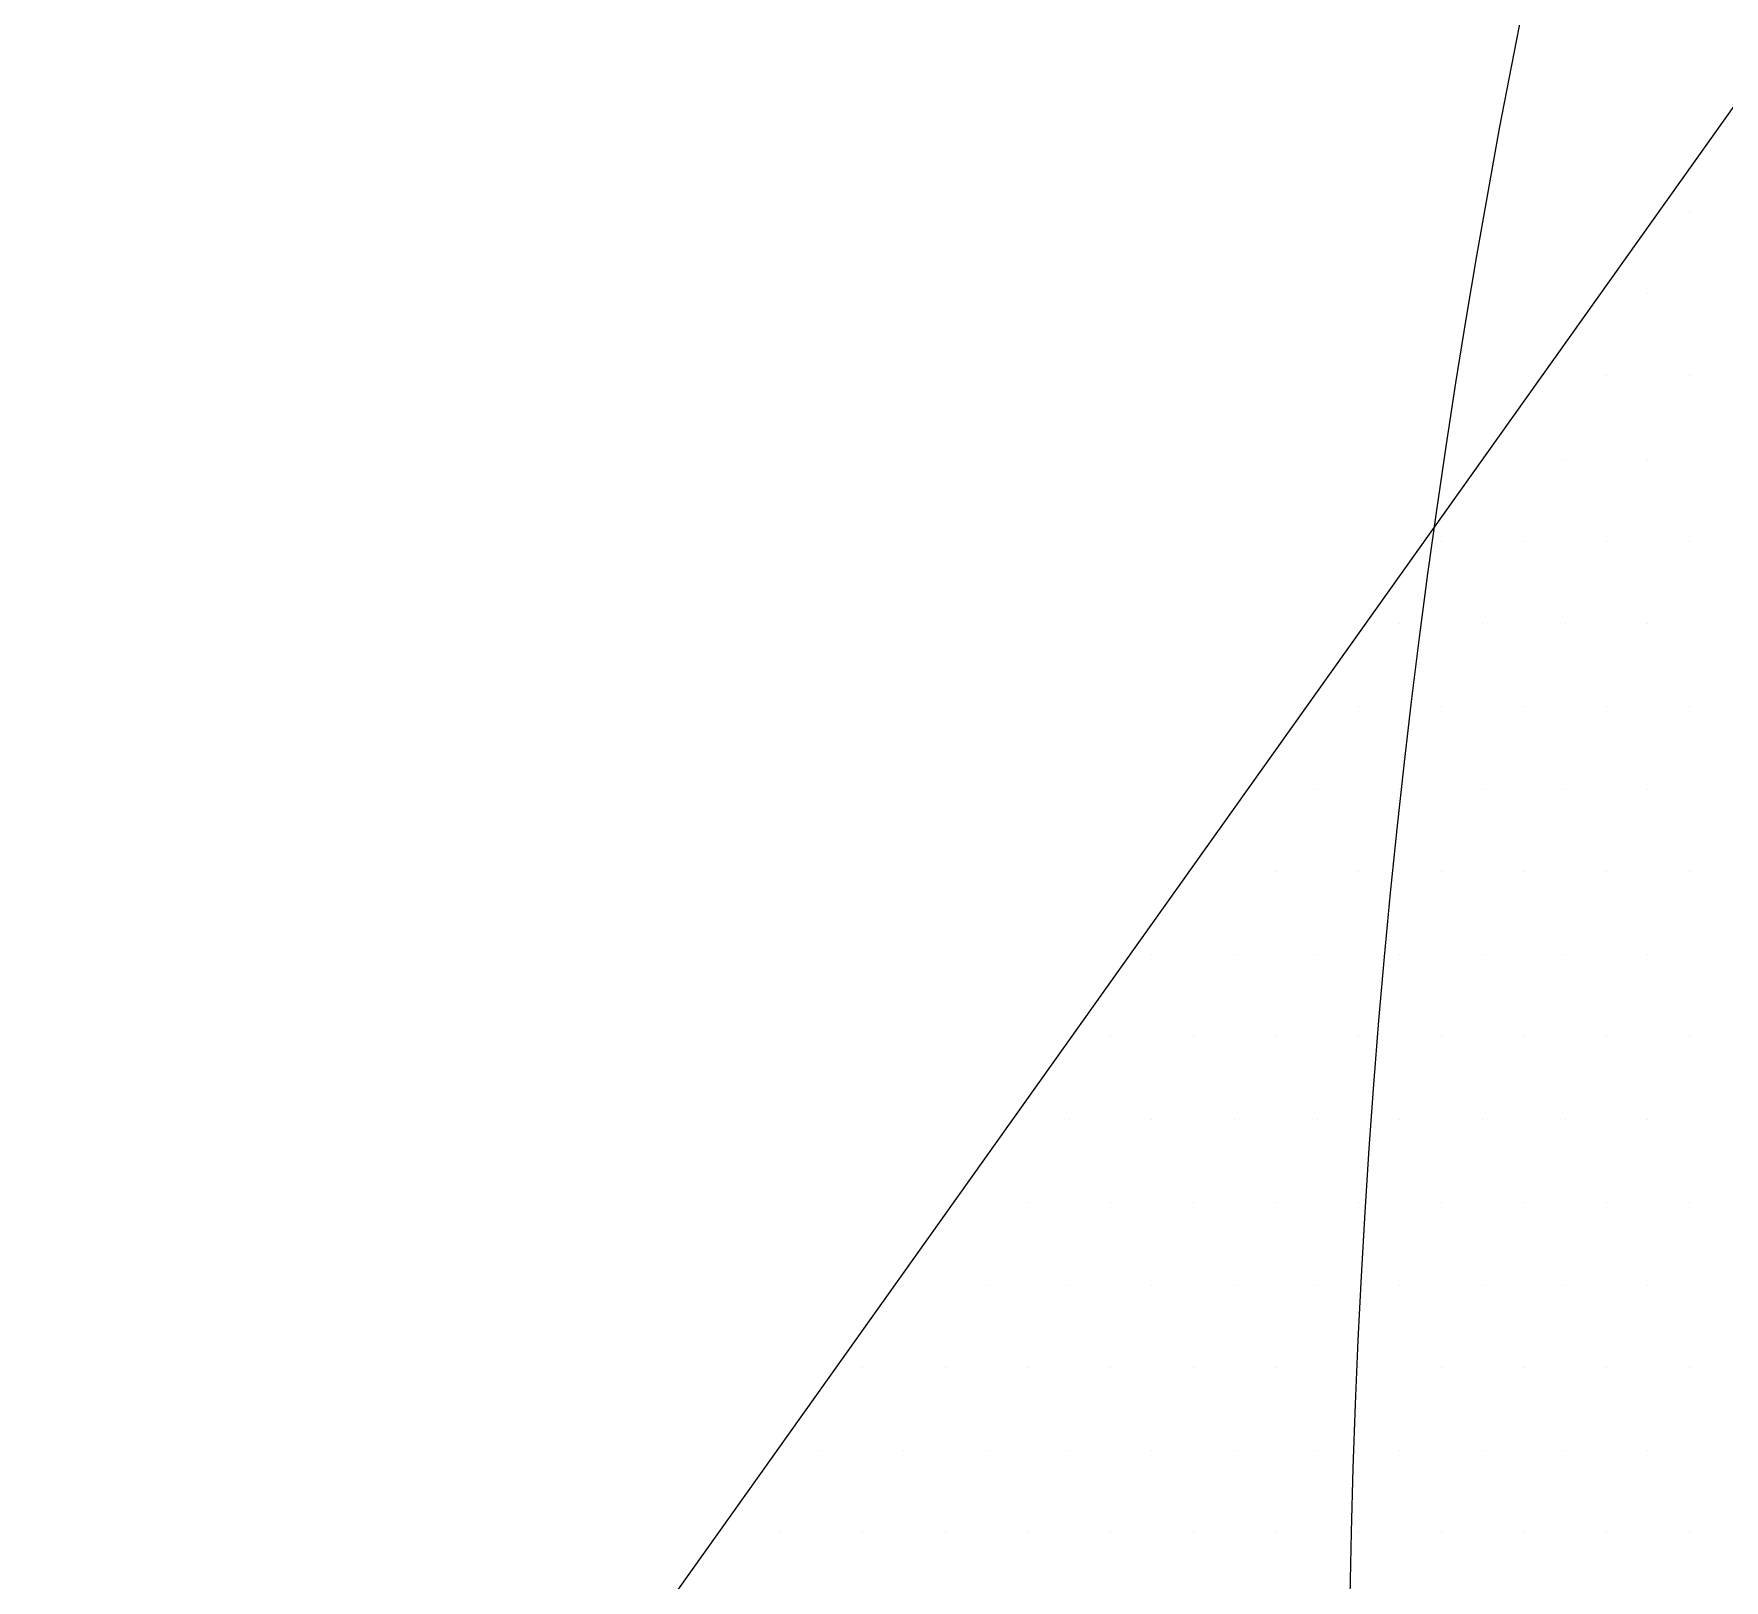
# Paper-space layout 'TOP_A1_00200_01-01-2017_MODELE' of a CAD drawing. Header units: millimetres. Extents: x -52 to 293, y -3 to 294.
# Drawn here: x -30.151 to -28.275, y 56.159 to 57.876 of the extents above; entities that cross this region are included whole.
import ezdxf

# ---------------------------------------------------------------- set-up
doc = ezdxf.new("R2010")
doc.units = ezdxf.units.MM
doc.header["$LTSCALE"] = 2
doc.linetypes.add('CACHEX2', pattern=[0.75, 0.5, -0.25])
for name, color, linetype in [('CALQUE_7', 4, 'Continuous'), ('CARTOUCHE', 7, 'Continuous'), ('rosace', 7, 'Continuous')]:
    doc.layers.add(name, color=color, linetype=linetype)

# ---------------------------------------------------------------- blocks, each defined once
blk = doc.blocks.new('A$C715108E3')
at = {"layer": 'CALQUE_7', "color": 131}
for p, q in [((-19.5288, -12.23), (-19.5288, -12.23)), ((-19.594, -12.3224), (-19.594, -12.3224)), ((-19.5605, -12.3224), (-19.5605, -12.3224)), ((-19.6593, -12.4139), (-19.6593, -12.4139)), ((-19.6068, -12.4139), (-19.6068, -12.4139)), ((-19.7245, -12.5053), (-19.7245, -12.5053)), ((-19.6525, -12.5053), (-19.6525, -12.5053)), ((-19.5605, -12.5053), (-19.5605, -12.5053)), ((-19.7897, -12.5977), (-19.7897, -12.5977)), ((-19.6979, -12.5977), (-19.6979, -12.5977)), ((-19.6068, -12.5977), (-19.6068, -12.5977)), ((-19.8551, -12.6892), (-19.8551, -12.6892)), ((-19.8354, -12.6892), (-19.8354, -12.6892)), ((-19.7444, -12.6892), (-19.7444, -12.6892)), ((-19.6525, -12.6892), (-19.6525, -12.6892)), ((-19.5605, -12.6892), (-19.5605, -12.6892)), ((-19.9205, -12.7805), (-19.9205, -12.7805)), ((-19.8817, -12.7805), (-19.8817, -12.7805)), ((-19.7897, -12.7805), (-19.7897, -12.7805)), ((-19.6979, -12.7805), (-19.6979, -12.7805)), ((-19.6068, -12.7805), (-19.6068, -12.7805)), ((-19.9856, -12.8729), (-19.9856, -12.8729)), ((-19.9275, -12.8729), (-19.9275, -12.8729)), ((-19.8354, -12.8729), (-19.8354, -12.8729)), ((-19.7444, -12.8729), (-19.7444, -12.8729)), ((-19.6525, -12.8729), (-19.6525, -12.8729)), ((-19.5605, -12.8729), (-19.5605, -12.8729)), ((-20.051, -12.9641), (-20.051, -12.9641)), ((-19.9737, -12.9641), (-19.9737, -12.9641)), ((-19.8817, -12.9641), (-19.8817, -12.9641)), ((-19.7897, -12.9641), (-19.7897, -12.9641)), ((-19.6979, -12.9641), (-19.6979, -12.9641)), ((-19.6068, -12.9641), (-19.6068, -12.9641)), ((-20.1166, -13.0556), (-20.1166, -13.0556)), ((-20.1113, -13.0556), (-20.1113, -13.0556)), ((-20.0195, -13.0556), (-20.0195, -13.0556)), ((-19.9275, -13.0556), (-19.9275, -13.0556)), ((-19.8354, -13.0556), (-19.8354, -13.0556)), ((-19.7444, -13.0556), (-19.7444, -13.0556)), ((-19.6525, -13.0556), (-19.6525, -13.0556)), ((-19.5605, -13.0556), (-19.5605, -13.0556)), ((-20.1818, -13.148), (-20.1818, -13.148)), ((-20.157, -13.148), (-20.157, -13.148)), ((-20.065, -13.148), (-20.065, -13.148)), ((-19.9737, -13.148), (-19.9737, -13.148)), ((-19.8817, -13.148), (-19.8817, -13.148)), ((-19.7897, -13.148), (-19.7897, -13.148)), ((-19.6979, -13.148), (-19.6979, -13.148)), ((-19.6068, -13.148), (-19.6068, -13.148)), ((-20.2472, -13.2392), (-20.2472, -13.2392)), ((-20.2026, -13.2392), (-20.2026, -13.2392)), ((-20.1113, -13.2392), (-20.1113, -13.2392)), ((-20.0195, -13.2392), (-20.0195, -13.2392)), ((-19.9275, -13.2392), (-19.9275, -13.2392)), ((-19.8354, -13.2392), (-19.8354, -13.2392)), ((-19.7444, -13.2392), (-19.7444, -13.2392)), ((-19.6525, -13.2392), (-19.6525, -13.2392)), ((-19.5605, -13.2392), (-19.5605, -13.2392)), ((-20.3124, -13.3309), (-20.3124, -13.3309)), ((-20.2487, -13.3309), (-20.2487, -13.3309)), ((-20.157, -13.3309), (-20.157, -13.3309)), ((-20.065, -13.3309), (-20.065, -13.3309)), ((-19.9737, -13.3309), (-19.9737, -13.3309)), ((-19.8817, -13.3309), (-19.8817, -13.3309)), ((-19.7897, -13.3309), (-19.7897, -13.3309)), ((-19.6979, -13.3309), (-19.6979, -13.3309)), ((-19.6068, -13.3309), (-19.6068, -13.3309)), ((-20.3776, -13.4233), (-20.3776, -13.4233)), ((-20.2946, -13.4233), (-20.2946, -13.4233)), ((-20.2026, -13.4233), (-20.2026, -13.4233)), ((-20.1113, -13.4233), (-20.1113, -13.4233)), ((-20.0195, -13.4233), (-20.0195, -13.4233)), ((-19.9275, -13.4233), (-19.9275, -13.4233)), ((-19.8354, -13.4233), (-19.8354, -13.4233)), ((-19.7444, -13.4233), (-19.7444, -13.4233)), ((-19.6525, -13.4233), (-19.6525, -13.4233)), ((-19.5605, -13.4233), (-19.5605, -13.4233)), ((-20.443, -13.5147), (-20.443, -13.5147)), ((-20.4322, -13.5147), (-20.4322, -13.5147)), ((-20.3403, -13.5147), (-20.3403, -13.5147)), ((-20.2487, -13.5147), (-20.2487, -13.5147)), ((-20.157, -13.5147), (-20.157, -13.5147)), ((-20.065, -13.5147), (-20.065, -13.5147)), ((-19.9737, -13.5147), (-19.9737, -13.5147)), ((-19.8817, -13.5147), (-19.8817, -13.5147)), ((-19.7897, -13.5147), (-19.7897, -13.5147)), ((-19.6979, -13.5147), (-19.6979, -13.5147)), ((-19.6068, -13.5147), (-19.6068, -13.5147)), ((-20.5083, -13.6058), (-20.5083, -13.6058)), ((-20.4779, -13.6058), (-20.4779, -13.6058)), ((-20.3864, -13.6058), (-20.3864, -13.6058)), ((-20.2946, -13.6058), (-20.2946, -13.6058)), ((-20.2026, -13.6058), (-20.2026, -13.6058)), ((-20.1113, -13.6058), (-20.1113, -13.6058)), ((-20.0195, -13.6058), (-20.0195, -13.6058)), ((-19.9275, -13.6058), (-19.9275, -13.6058)), ((-19.8354, -13.6058), (-19.8354, -13.6058)), ((-19.7444, -13.6058), (-19.7444, -13.6058)), ((-19.6525, -13.6058), (-19.6525, -13.6058)), ((-19.5605, -13.6058), (-19.5605, -13.6058)), ((-20.5735, -13.6986), (-20.5735, -13.6986)), ((-20.524, -13.6986), (-20.524, -13.6986)), ((-20.4322, -13.6986), (-20.4322, -13.6986)), ((-20.3403, -13.6986), (-20.3403, -13.6986)), ((-20.2487, -13.6986), (-20.2487, -13.6986)), ((-20.157, -13.6986), (-20.157, -13.6986)), ((-20.065, -13.6986), (-20.065, -13.6986)), ((-19.9737, -13.6986), (-19.9737, -13.6986)), ((-19.8817, -13.6986), (-19.8817, -13.6986)), ((-19.7897, -13.6986), (-19.7897, -13.6986)), ((-19.6979, -13.6986), (-19.6979, -13.6986)), ((-19.6068, -13.6986), (-19.6068, -13.6986)), ((-20.6389, -13.7897), (-20.6389, -13.7897)), ((-20.5695, -13.7897), (-20.5695, -13.7897)), ((-20.4779, -13.7897), (-20.4779, -13.7897)), ((-20.3864, -13.7897), (-20.3864, -13.7897)), ((-20.2946, -13.7897), (-20.2946, -13.7897)), ((-20.2026, -13.7897), (-20.2026, -13.7897)), ((-20.1113, -13.7897), (-20.1113, -13.7897)), ((-20.0195, -13.7897), (-20.0195, -13.7897)), ((-19.9275, -13.7897), (-19.9275, -13.7897)), ((-19.8354, -13.7897), (-19.8354, -13.7897)), ((-19.7444, -13.7897), (-19.7444, -13.7897)), ((-19.6525, -13.7897), (-19.6525, -13.7897)), ((-19.5605, -13.7897), (-19.5605, -13.7897))]:
    blk.add_line(p, q, dxfattribs=at)
blk.add_lwpolyline([(-13.4372, -9.6448), (-17.1584, -8.2441), (-18.0286, -7.9298), (-18.0526, -7.5674), (-19.5918, -4.1428), (-19.9715, -4.6917), (-20.3358, -5.3705), (-20.5244, -6.0493), (-18.8268, -9.8581), (-21.759, -9.5491), (-21.8471, -10.1027), (-21.9097, -10.8565), (-21.9352, -11.1957), (-19.0429, -11.5482), (-21.5982, -15.1374), (-21.3595, -15.879), (-21.1447, -16.5576), (-21.0193, -16.9601), (-20.5289, -16.3696), (-17.1333, -11.706), (-13.6302, -12.0681)], dxfattribs=at)
blk = doc.blocks.new('A$C581E6685')
at = {"layer": 'rosace', "color": 32, "linetype": 'CACHEX2', "ltscale": 1.5}
blk.add_ellipse((-38.0538, 23.8138), major_axis=(-19.0311, -3.534), ratio=0.590567, dxfattribs=at)
at = {"layer": 'rosace', "color": 32}
blk.add_ellipse((-37.6144, 23.8499), major_axis=(-13.5768, -4.2839), ratio=0.791971, dxfattribs=at)
at = {"layer": 'CARTOUCHE'}
blk.add_blockref('A$C715108E3', (-31.6739, 36.3189), dxfattribs=at)

psp = doc.layouts.new('TOP_A1_00200_01-01-2017_MODELE')

# ---------------------------------------------------------------- block references
at = {"layer": 'CARTOUCHE'}
psp.add_blockref('A$C581E6685', (22.9208, 33.6824), dxfattribs=at)

doc.saveas('drawing.dxf')
